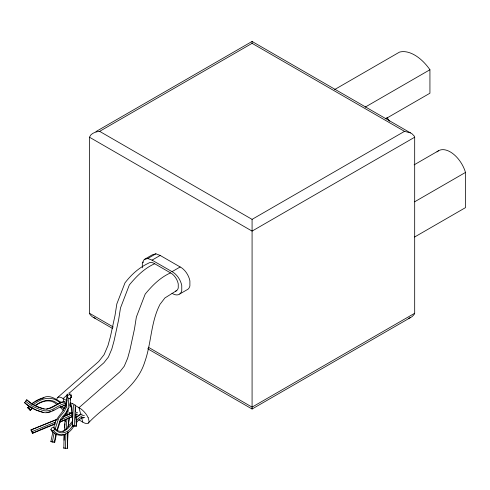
<?xml version="1.0" encoding="UTF-8"?>
<svg xmlns="http://www.w3.org/2000/svg" width="490" height="490" viewBox="0 0 490 490"><rect width="100%" height="100%" fill="white"/><g stroke="black" fill="none" stroke-linecap="round" stroke-linejoin="round"><path stroke-width="0.73" d="M67.988 431.696L67.412 448.319L63.829 448.197L64.117 434.397M65.531 448.552L65.825 434.422M67.412 448.319L67.792 432.419M64.098 440.277L64.257 435.2M64.276 430.888L65.097 420.328M66.052 429.344L66.867 419.593M68.839 398.456L68.122 408.593M70.303 399.858L70.395 397.702M70.591 397.451L69.892 407.515M64.625 427.207L64.925 423.77M68.061 426.79L69.121 417.492M68.251 426.594L69.402 417.547M70.137 403.448L69.85 405.457M32.916 407.858L30.166 410.387L27.74 407.815L29.363 406.038M30.166 410.387L32.432 408.017M68.202 410.179L67.528 415.183M69.966 413.799L70.095 412.384M74.278 404.483L74.964 404.642L75.448 407.502L76.458 425.577L76.385 426.184L74.553 426.539L72.796 426.288L71.859 407.6L71.381 404.746L70.695 404.587M65.764 415.888L66.095 413.67M65.145 421.921L65.372 420.42M69.568 414.534L69.899 412.317M56.411 434.146L54.77 442.292L50.856 441.619L52.945 431.647M52.314 441.986L54.2 432.786M54.274 442.323L55.989 433.828M55.07 429.369L58.678 418.184L64.349 411.33L66.107 407.852M56.926 430.14L60.386 419.342L66.003 412.58L67.883 408.856M57.287 430.679L60.386 420.941L65.887 414.369L68.655 408.158M53.876 427.96C54.39 417.743 63.994 413.444 65.783 403.993M63.829 448.197L64.006 447.597M112.627 328.508L92.138 316.681L89.995 314.482L89.474 313.251L89.474 137.218C90.932 133.139 95.74 131.779 99.635 131.351L252.081 43.341L404.52 131.351L410.467 132.894M95.887 131.62L252.081 41.448L412.023 133.788L414.166 135.987L414.687 137.218L414.687 313.251L414.166 314.482L412.023 316.681L252.081 409.021L147.655 348.733M159.599 305.166C150.73 322.843 151.386 343.368 144.789 361.883C136.165 389.838 107.041 403.001 88.267 423.115M65.789 434.011C60.736 436.884 53.661 434.691 50.868 429.632L51.793 427.85L53.655 427.47C60.589 435.586 68.576 429.779 72.612 422.202M51.799 431.041L53.655 430.661L54.586 428.879L53.655 427.47M142.321 267.834L142.321 262.818L144.274 259.467L152.408 254.769L155.9 253.808L160.181 255.437L180.161 266.97A13.273 7.662 60 0 1 189.893 280.893L189.893 285.909A13.273 7.662 60 0 1 187.933 289.259L179.806 293.951M66.15 405.138C58.09 405.996 51.793 414.405 43.163 412.464C36.37 410.602 29.817 407.686 24.653 402.792L26.717 399.779L32.083 404.017L37.944 406.908L44.18 408.948M72.79 420.732L66.879 428.119L64.178 430.845L62.83 431.439M72.851 425.173C69.372 432.578 60.313 436.082 54.586 428.879M76.03 421.198L77.849 418.919L82.21 415.753L84.347 415.575M73.947 425.828C70.07 433.779 60.233 438.795 53.655 430.661M76.317 422.864L78.216 420.487L82.075 417.688L84.764 417.462M31.495 404.072C35.458 400.342 40.805 398.535 45.852 396.759C51.793 395.528 56.705 399.95 61.581 402.572M27.74 407.815L29.308 406.369M31.93 403.962L34.294 402.259M27.765 407.509L28.99 408.642L31.084 406.712M33.179 404.783C41.552 398.009 51.781 395.142 60.478 403.148M57.63 397.525L98.723 361.479L104.101 354.644L107.984 345.53L110.422 336.661L115.003 315.523L116.828 303.935L124.987 282.859C131.32 274.639 138.884 267.712 148.501 263.204A10.529 6.082 60 0 1 154.669 263.73L170.526 272.881A10.529 6.082 60 0 1 178.25 283.93L178.25 287.912A10.529 6.082 60 0 1 175.432 291.213M67.136 395.014L63.137 398.535A10.529 4.337 48.6 0 0 56.858 399.595M69.427 392.998L103.88 362.796L108.406 357.051L111.8 349.076L114.097 340.709L118.617 319.848L120.503 307.916L129.348 284.923C136.465 276.354 144.183 268.44 154.669 263.73M75.607 417.498L79.417 414.724L80.844 414.601M76.269 417.621L80.881 414.271L82.351 414.148M170.526 272.881C160.04 277.597 152.317 285.505 145.205 294.08L136.355 317.073L134.474 328.998L129.954 349.866L127.651 358.227L124.258 366.202L119.738 371.947L78.988 407.692L80.874 414.895M176.694 290.57L164.885 297.969L159.795 304.621M67.657 397.653L67.62 395.644L69.396 394.591L71.209 395.546L71.246 397.549L69.47 398.603L67.657 397.653L67.246 396.079L66.309 407.619L65.642 403.619M334.664 89.541L399.442 52.142A35.929 20.745 60 0 1 429.932 69.745L429.932 93.216L385.642 118.782M365.154 107.145L429.932 69.745M144.274 259.467L147.772 258.5L155.9 253.808M142.321 262.818L143.57 262.095M147.772 258.5L152.053 260.129L160.181 255.437M99.635 131.351L252.081 219.367L404.52 131.351M152.053 260.129L172.027 271.662L180.161 266.97M414.687 137.218L252.081 231.102L89.474 137.218M414.136 164.848L438.593 150.724M414.601 201.813L465.5 172.425A23.355 13.487 60 0 0 452.27 153.199A23.355 13.487 60 0 0 437.007 151.931M414.601 237.019L465.5 207.631L465.5 172.425M414.687 313.251L252.081 407.129L148.299 347.214M35.617 401.518L38.257 400.036M35.237 405.432C41.999 400.514 51.223 397.506 58.034 404.085M35.121 405.83C41.613 401.071 50.452 398.205 56.969 404.599M52.663 410.559L53.986 409.885M76.207 412.929L77.475 412.304M76.397 414.742L77.641 414.124M72.587 412.402L64.037 416.329M72.428 412.641L63.014 416.941M72.263 414.773L60.57 420.016M72.661 416.329L61.207 421.474M72.569 416.531L59.596 422.27M55.842 423.752L32.787 433.197L32.358 433.24L30.937 429.944L57.25 419.189M30.937 429.944L56.95 419.465M32.787 433.197L32.291 431.525L55.401 422.086M32.358 433.24L45.392 427.599M408.66 318.298L410.467 317.581M59.308 422.227L60.576 421.725M46.091 427.311L54.574 424.064M38.918 399.668L43.904 397.856M46.581 409.089L50.231 407.888L61.716 402.033L63.088 401.855M46.967 412.672L50.715 411.441M72.875 425.681L76.458 425.577M64.76 401.739C57.385 402.578 51.671 410.375 43.812 408.936C37.577 407.245 31.605 404.495 26.87 400.012L26.717 399.779M65.623 403.472C58.083 404.452 52.13 412.304 44.039 410.718C37.252 408.856 30.692 405.941 25.529 401.053M63.308 405.408L65.458 405.12M81.371 418.074L83.661 417.884M50.856 441.619L53.306 441.925M72.465 403.515L73.145 403.674L73.665 406.761L74.707 425.326M43.53 412.476L36.609 410.21L30.172 407.037L24.5 402.56M93.688 317.581L95.495 318.298M89.474 313.251L113.27 326.989M67.099 400.826L63.137 398.535L64.27 402.86M70.401 402.731L72.385 403.876M75.025 405.401L78.988 407.692A10.529 4.337 48.6 0 1 88.163 417.67M78.798 419.808L82.761 422.098A10.529 4.337 48.6 0 0 89.039 421.026L88.163 417.682M61.807 406.308L64.95 408.158M60.766 406.841L63.933 408.709M50.868 429.632L52.43 431.053M28.99 408.642L30.19 410.081M31.366 429.902L32.291 431.525M70.768 393.88L71.209 395.546M70.83 395.975L71.246 397.549M68.943 392.882L69.396 394.591M67.62 395.644L67.185 393.978L66.26 405.561L65.636 401.818M81.634 417.774L82.761 422.098M64.833 405.022L65.403 407.184M70.352 404.256L70.732 406.627L71.43 406.792L71.663 407.496L72.796 426.288M75.252 407.398L75.576 411.208M75.779 414.038L76.097 419.599M76.195 421.798L76.385 426.184M252.081 41.448L252.081 43.341M252.081 219.367L252.081 409.021M386.886 117.551A23.355 13.487 60 0 1 389.575 121.171M172.027 293.29A13.273 7.662 60 0 0 181.759 290.601L181.759 285.584A13.273 7.662 60 0 0 172.027 271.662M63.363 410.418A10.529 4.337 48.6 0 1 60.068 406.835"/></g></svg>
